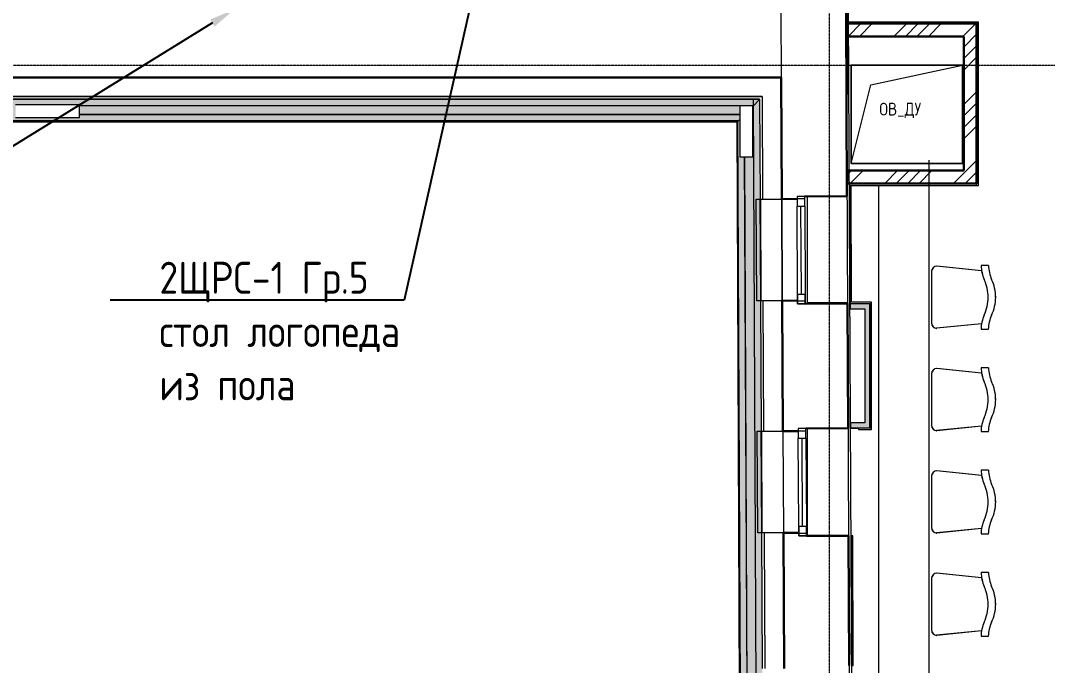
# Model space of a CAD drawing. Header units: millimetres. Extents: x -32 to 417638015, y -35 to 175284279.
# Drawn here: x 784442 to 792470, y 55370 to 60412 of the extents above; entities that cross this region are included whole.
import ezdxf
from ezdxf import colors
from ezdxf.entities.mleader import LeaderData, LeaderLine
from ezdxf.math import Vec2, Vec3

# ---------------------------------------------------------------- set-up
doc = ezdxf.new("R2010")
doc.units = ezdxf.units.MM
doc.linetypes.add('ADSK_Линия сетки', pattern=[25, 20, -2.5, 0, -2.5])
for name, color, linetype, lineweight in [('_ Окна', 7, 'Continuous', 9), ('_ЭМ_ТХобщее_слой', 7, 'Continuous', 30), ('Аннотация', 7, 'Continuous', 18), ('Обобщенные модели', 7, 'Continuous', 18), ('Ограждение', 7, 'Continuous', 9), ('Окна', 7, 'Continuous', 9), ('Оси', 253, 'Continuous', 9), ('Перекрытие', 7, 'Continuous', 18), ('Стены внутренние', 7, 'Continuous', 18), ('Стены наружные', 7, 'Continuous', 18), ('Стены несущие', 7, 'Continuous', 30), ('Стены отделка', 7, 'Continuous', 30), ('Стены штриховка', 7, 'Continuous', 9), ('ТХ', 5, 'Continuous', 0), ('ШТРИХОВКА', 252, 'Continuous', 15)]:
    doc.layers.add(name, color=color, linetype=linetype, lineweight=lineweight)
doc.layers.add('_ЭМ_Надписи', color=7, linetype='Continuous')
doc.layers.add('ЭОМ_Лотки рабочие', color=5, linetype='Continuous')
doc.styles.add('GOST Common_5', font='GOST_Common.ttf', dxfattribs={"width": 0.9, "height": 200})
doc.styles.add('ЭОМ', font='isocpeur.ttf', dxfattribs={"width": 0.85, "height": 250})
pattern_1 = [(45, (686.36, 338.7), (-269.408, 269.408), []), (45, (776.16, 338.7), (-269.408, 269.408), []), (45, (865.96, 338.7), (-269.408, 269.408), []), (45, (955.77, 338.7), (-269.408, 269.408), [])]

# ---------------------------------------------------------------- blocks, each defined once
blk = doc.blocks.new('Тх 2 этаж')
at = {"layer": 'ТХ', "color": 252, "true_color": 0x939598}
for p, q in [((7153.5, 5566.5), (7153.5, -1423.4)), ((7618.8, 4743.1), (7561.3, 4743.1)), ((7174.4, 4696.6), (7174.4, 4290.5)), ((7565.2, 4700.6), (7214, 4736.2)), ((7565.2, 4286.5), (7214, 4251)), ((7560.8, 4243.8), (7618.6, 4243.8)), ((7565.2, 3900.6), (7214, 3936.2)), ((7618.8, 3943.1), (7561.3, 3943.1)), ((7174.4, 3896.6), (7174.4, 3490.5)), ((7565.2, 3486.5), (7214, 3451)), ((7560.8, 3443.8), (7618.6, 3443.8)), ((7565.2, 3100.6), (7214, 3136.2)), ((7618.8, 3143.1), (7561.3, 3143.1)), ((7174.4, 3096.6), (7174.4, 2690.5)), ((7565.2, 2686.5), (7214, 2651)), ((7560.8, 2643.8), (7618.6, 2643.8)), ((7565.2, 2300.6), (7214, 2336.2)), ((7618.8, 2343.1), (7561.3, 2343.1)), ((7174.4, 2296.6), (7174.4, 1890.5)), ((7565.2, 1886.5), (7214, 1851)), ((7560.8, 1843.8), (7618.6, 1843.8))]:
    blk.add_line(p, q, dxfattribs=at)
for centre, radius, start, end in [((7876.6, 4754.3), 315.5, 182.03974, 202.69607), ((7922.6, 4752.2), 303.4, 181.7141, 203.24695), ((7214, 4696.6), 39.6, 90, 180), ((7295.4, 4493.3), 321.8, 0.04572, 25.63871), ((7353.5, 4493.4), 321.8, 0.04572, 25.63871), ((7277.3, 4499.4), 340, 334.72816, 359.01072), ((7352.4, 4493.9), 323, 334.40812, 359.95494), ((7876.1, 4232.6), 315.5, 157.30393, 177.96026), ((7918.7, 4231), 301.4, 155.86161, 177.6205), ((7214, 4290.5), 39.6, 180, 270), ((7214, 3896.6), 39.6, 90, 180), ((7876.6, 3954.3), 315.5, 182.03974, 202.69607), ((7922.6, 3952.2), 303.4, 181.7141, 203.24695), ((7295.4, 3693.3), 321.8, 0.04572, 25.63871), ((7353.5, 3693.4), 321.8, 0.04572, 25.63871), ((7277.3, 3699.4), 340, 334.72816, 359.01072), ((7352.4, 3693.9), 323, 334.40812, 359.95494), ((7876.1, 3432.6), 315.5, 157.30393, 177.96026), ((7918.7, 3431), 301.4, 155.86161, 177.6205), ((7214, 3490.5), 39.6, 180, 270), ((7214, 3096.6), 39.6, 90, 180), ((7876.6, 3154.3), 315.5, 182.03974, 202.69607), ((7922.6, 3152.2), 303.4, 181.7141, 203.24695), ((7295.4, 2893.3), 321.8, 0.04572, 25.63871), ((7353.5, 2893.4), 321.8, 0.04572, 25.63871), ((7277.3, 2899.4), 340, 334.72816, 359.01072), ((7352.4, 2893.9), 323, 334.40812, 359.95494), ((7876.1, 2632.6), 315.5, 157.30393, 177.96026), ((7918.7, 2631), 301.4, 155.86161, 177.6205), ((7214, 2690.5), 39.6, 180, 270), ((7214, 2296.6), 39.6, 90, 180), ((7876.6, 2354.3), 315.5, 182.03974, 202.69607), ((7922.6, 2352.2), 303.4, 181.7141, 203.24695), ((7295.4, 2093.3), 321.8, 0.04572, 25.63871), ((7353.5, 2093.4), 321.8, 0.04572, 25.63871), ((7277.3, 2099.4), 340, 334.72816, 359.01072), ((7352.4, 2093.9), 323, 334.40812, 359.95494), ((7876.1, 1832.6), 315.5, 157.30393, 177.96026), ((7918.7, 1831), 301.4, 155.86161, 177.6205), ((7214, 1890.5), 39.6, 180, 270)]:
    blk.add_arc(centre, radius, start, end, dxfattribs=at)
blk = doc.blocks.new('План 2 этажа')
at = {"layer": 'Ограждение', "transparency": 33554432}
h = blk.add_hatch(color=8, dxfattribs=at)
h.paths.add_polyline_path([(-5676.243, 8187.693), (-35.537, 8187.693), (-13.608, 8209.719), (-13.608, 8316.342), (86.392, 8316.342), (86.392, 8310.156), (140.093, 8364.092), (140.078, 8366.29), (-6257.952, 8366.29), (-6435.634, 8187.693), (-6020.291, 8187.693), (-6029.186, 8206.164), (-6029.186, 8228.416), (-6019.531, 8248.464), (-5999.852, 8262.859), (-5980.439, 8267.29), (-5958.745, 8262.338), (-5941.348, 8248.464), (-5931.693, 8228.416), (-5931.693, 8206.164), (-5939.369, 8187.693), (-5931.693, 8187.693)])
h.paths.add_polyline_path([(-5176.243, 8224.591), (-5676.243, 8224.591), (-5676.243, 8324.591), (-5176.243, 8324.591)])
h = blk.add_hatch(color=8, dxfattribs=at)
h.paths.add_polyline_path([(0.2, 0.201), (178.015, 179.798), (153.607, 5771.635), (152.422, 5771.629), (147.573, 6791.285), (149.156, 6791.38), (145.682, 7587.285), (143.787, 7587.371), (140.078, 8364.077), (86.392, 8310.156), (86.392, 7916.342), (-13.608, 7916.342), (-13.608, 8209.719), (-35.537, 8187.693), (-3.953, 951.727), (14.174, 960.563), (36.426, 960.669), (56.892, 950.648), (70.73, 932.691), (75.531, 912.108), (70.683, 890.39), (56.283, 872.631), (36.889, 863.177), (14.637, 863.071), (-3.604, 871.749), (-0.26, 105.736)])
h.paths.add_polyline_path([(140.078, 383.447), (40.078, 383.447), (40.078, 783.447), (140.078, 783.447), (140.078, 506.685)])
h = blk.add_hatch(color=8, dxfattribs=at)
h.paths.add_polyline_path([(-5939.621, 8187.492), (-35.537, 8187.693), (-31.587, 8191.661), (-5938.677, 8191.661), (-5940.685, 8187.492)])
h.paths.add_polyline_path([(-6435.634, 8187.492), (-6020.291, 8187.693), (-6022.201, 8191.661), (-6431.687, 8191.661), (-6435.835, 8187.492)])
h = blk.add_hatch(color=8, dxfattribs=at)
h.paths.add_polyline_path([(0, 0), (4.146, 5.206), (0.372, 869.858), (-3.806, 871.845), (-0.001, 0.201)])
h.paths.add_polyline_path([(-4.154, 951.629), (0.006, 953.657), (-31.587, 8191.661), (-35.737, 8187.492), (-4.192, 960.476)])
h = blk.add_hatch(color=8, dxfattribs=at)
h.paths.add_polyline_path([(178.019, 178.798), (179.015, 179.798), (178.015, 179.798)])
h.paths.add_polyline_path([(165.171, 3122.327), (166.17, 3122.422), (165.17, 3122.422)])
h.paths.add_polyline_path([(157.077, 4976.643), (158.077, 4976.734), (157.077, 4976.734)])
h.paths.add_polyline_path([(149.156, 6791.293), (150.156, 6791.38), (149.156, 6791.38)])
at = {"layer": 'Стены внутренние', "lineweight": 9}
h = blk.add_hatch(dxfattribs=at)
h.set_pattern_fill('ANSI34', color=8, scale=20, style=0)
h.set_pattern_definition(pattern_1)
h.paths.add_polyline_path([(870.327, 8858.7), (1735.923, 8858.7), (1735.923, 8958.7), (817.642, 8958.7), (817.642, 8858.7)])
h = blk.add_hatch(dxfattribs=at)
h.set_pattern_fill('ANSI34', color=8, scale=20, style=0)
h.set_pattern_definition(pattern_1)
h.paths.add_polyline_path([(1735.923, 7808.7), (1835.923, 7808.7), (1835.923, 8958.7), (1735.923, 8958.7), (1735.923, 8525.668)])
h = blk.add_hatch(dxfattribs=at)
h.set_pattern_fill('FP_6', color=8, style=0, pattern_type=2)
h.set_pattern_definition([(0, (686.36, 338.7), (406.4, 101.6), [33.528, -271.272, 33.528, -271.272, -1625.6]), (0, (686.36, 338.7), (406.4, 101.6), [-609.6, 33.528, -576.072, 33.528, -271.272, -711.2]), (0, (686.36, 338.7), (406.4, 101.6), [-1524, 33.528, -169.672, 33.528, -474.472]), (120, (838.76, 389.5), (-291.1882, 301.1527), [33.528, -271.272, 33.528, -271.272, -1625.6]), (120, (838.76, 389.5), (-291.1882, 301.1527), [-609.6, 33.528, -576.072, 33.528, -271.272, -711.2]), (120, (838.76, 389.5), (-291.1882, 301.1527), [-1524, 33.528, -169.672, 33.528, -474.472]), (240, (889.56, 592.7), (-115.2118, -402.7527), [33.528, -271.272, 33.528, -271.272, -1625.6]), (240, (889.56, 592.7), (-115.2118, -402.7527), [-609.6, 33.528, -576.072, 33.528, -271.272, -711.2]), (240, (889.56, 592.7), (-115.2118, -402.7527), [-1524, 33.528, -169.672, 33.528, -474.472])])
h.paths.add_polyline_path([(1850.923, 7691.7), (1850.923, 8958.7), (1835.923, 8958.7), (1835.923, 7691.7)])
h = blk.add_hatch(dxfattribs=at)
h.set_pattern_fill('ANSI34', color=8, scale=20, style=0)
h.set_pattern_definition(pattern_1)
h.paths.add_polyline_path([(1835.923, 7708.7), (1835.923, 7808.7), (825.923, 7808.7), (825.923, 7708.7), (870.327, 7708.7)])
at = {"layer": 'Стены внутренние'}
for points in [[(1002.109, 6729.834), (1002.109, 6769.834), (848.832, 6769.834), (848.832, 6729.834), (962.109, 6729.834)], [(1002.109, 5796.14), (1002.109, 6729.834), (962.109, 6729.834), (962.109, 5796.14)], [(850.544, 5796.14), (962.109, 5796.14), (962.109, 5836.14), (850.544, 5836.14)]]:
    blk.add_hatch(color=8, dxfattribs=at).paths.add_polyline_path(points)
at = {"layer": '_ Окна', "color": 8, "lineweight": 18}
for p, q in [((493.693, 7607.94), (433.694, 7607.655)), ((433.694, 7607.655), (434.055, 7531.656)), ((494.055, 7531.941), (493.693, 7607.94)), ((434.055, 7531.656), (494.055, 7531.941)), ((437.327, 6843.664), (497.327, 6843.949)), ((437.689, 6767.665), (437.327, 6843.664)), ((497.327, 6843.949), (497.688, 6767.95)), ((497.688, 6767.95), (437.689, 6767.665)), ((502.323, 5793.294), (442.324, 5793.008)), ((442.324, 5793.008), (442.685, 5717.009)), ((502.684, 5717.294), (502.323, 5793.294)), ((442.685, 5717.009), (502.684, 5717.294)), ((445.957, 5029.017), (505.956, 5029.302)), ((446.318, 4953.018), (445.957, 5029.017)), ((505.956, 5029.302), (506.318, 4953.303)), ((506.318, 4953.303), (446.318, 4953.018))]:
    blk.add_line(p, q, dxfattribs=at)
at = {"layer": '_ Окна', "color": 8}
for p, q in [((493.788, 7587.941), (433.789, 7587.655)), ((467.327, 6843.806), (464.055, 7531.799)), ((497.593, 6787.95), (437.594, 6787.664)), ((502.418, 5773.294), (442.419, 5773.009)), ((475.957, 5029.16), (472.685, 5717.152)), ((506.223, 4973.303), (446.223, 4973.018))]:
    blk.add_line(p, q, dxfattribs=at)
at = {"layer": 'Обобщенные модели', "color": 8}
for p, q in [((856.061, 7863.7), (856.061, 8633.7)), ((856.061, 8633.7), (1726.061, 8633.7)), ((1726.061, 8633.7), (856.061, 8633.7)), ((856.061, 8633.7), (856.061, 7863.7)), ((1010.061, 8479.7), (1726.061, 8633.7)), ((1726.061, 8633.7), (1726.061, 7863.7)), ((1726.061, 7863.7), (1726.061, 8633.7)), ((856.061, 7863.7), (1010.061, 8479.7)), ((1726.061, 7863.7), (856.061, 7863.7)), ((856.061, 7863.7), (1726.061, 7863.7))]:
    blk.add_line(p, q, dxfattribs=at)
for start, end in [(0, 180), (180, 0), (60, 165), (195, 270), (300, 0)]:
    blk.add_arc((1291.061, 8248.7), 2.5, start, end, dxfattribs=at)
at = {"layer": 'Ограждение', "color": 8}
for p, q in [((140.109, 8366.29), (-6257.952, 8366.29)), ((140.109, 8366.29), (-6257.952, 8366.29)), ((140.173, 8364.172), (86.392, 8310.156)), ((86.392, 8310.156), (140.173, 8364.172)), ((-34.589, 8188.645), (-5940.129, 8188.645)), ((-34.461, 8188.774), (-5940.067, 8188.774)), ((-34.269, 8188.966), (-5939.975, 8188.966)), ((-33.994, 8189.243), (-5939.841, 8189.243)), ((-32.253, 8190.992), (-5938.999, 8190.992)), ((-31.912, 8191.334), (-5938.834, 8191.334)), ((-31.587, 8191.661), (-5938.677, 8191.661)), ((-30.377, 8192.876), (-5938.092, 8192.876)), ((-34.589, 8188.645), (-35.737, 8187.492)), ((-35.537, 8187.693), (-13.608, 8209.719)), ((-35.537, 8187.693), (-34.269, 8188.966)), ((-34.269, 8188.966), (-35.537, 8187.693)), ((-3.003, 952.19), (-34.589, 8188.645)), ((-34.461, 8188.774), (-33.994, 8189.243)), ((-2.875, 952.253), (-34.461, 8188.774)), ((-13.608, 8209.719), (-34.269, 8188.966)), ((-34.269, 8188.966), (-30.377, 8192.876)), ((-31.587, 8191.661), (-34.269, 8188.966)), ((-34.269, 8188.966), (-31.587, 8191.661)), ((-31.587, 8191.661), (-34.269, 8188.966)), ((-2.682, 952.346), (-34.269, 8188.966)), ((-33.994, 8189.243), (-32.253, 8190.992)), ((-32.253, 8190.992), (-33.994, 8189.243)), ((-2.406, 952.481), (-33.994, 8189.243)), ((-32.253, 8190.992), (-31.912, 8191.334)), ((-0.661, 953.332), (-32.253, 8190.992)), ((-0.32, 953.498), (-31.912, 8191.334)), ((-30.377, 8192.876), (-31.587, 8191.661)), ((0.006, 953.657), (-31.587, 8191.661)), ((1.219, 954.248), (-30.377, 8192.876)), ((-35.737, 8187.492), (-5940.685, 8187.492)), ((-35.537, 8187.693), (-5940.588, 8187.693)), ((-4.154, 951.629), (-35.737, 8187.492)), ((-3.953, 951.727), (-35.537, 8187.693)), ((149.156, 6791.293), (145.682, 7587.285)), ((149.156, 6791.293), (145.682, 7587.285)), ((146.682, 7587.29), (150.156, 6791.297)), ((150.156, 6791.297), (146.682, 7587.29)), ((157.077, 4976.643), (153.607, 5771.635)), ((157.077, 4976.643), (153.607, 5771.635)), ((154.607, 5771.64), (158.077, 4976.647)), ((158.077, 4976.647), (154.607, 5771.64))]:
    blk.add_line(p, q, dxfattribs=at)
at = {"layer": 'Окна', "color": 8}
for p, q in [((493.693, 7607.94), (433.694, 7607.655)), ((433.694, 7607.655), (434.055, 7531.656)), ((494.055, 7531.941), (493.693, 7607.94)), ((437.327, 6843.664), (434.055, 7531.656)), ((494.055, 7531.941), (497.327, 6843.949)), ((437.327, 6843.664), (437.689, 6767.665)), ((497.688, 6767.95), (497.327, 6843.949)), ((437.689, 6767.665), (497.688, 6767.95)), ((502.323, 5793.294), (442.324, 5793.008)), ((442.324, 5793.008), (442.685, 5717.009)), ((502.684, 5717.294), (502.323, 5793.294)), ((445.957, 5029.017), (442.685, 5717.009)), ((502.684, 5717.294), (505.956, 5029.302)), ((445.957, 5029.017), (446.318, 4953.018)), ((506.318, 4953.303), (505.956, 5029.302)), ((446.318, 4953.018), (506.318, 4953.303))]:
    blk.add_line(p, q, dxfattribs=at)
at = {"layer": 'Оси', "color": 8, "linetype": 'ADSK_Линия сетки'}
for p, q in [((685.923, -4690.674), (685.923, 44561.698)), ((-9428.371, 8633.7), (56691.21, 8633.7))]:
    blk.add_line(p, q, dxfattribs=at)
at = {"layer": 'Перекрытие', "color": 8}
for p, q in [((1072.623, 7703.7), (1072.623, 7708.7)), ((1072.623, 901.798), (1072.623, 7691.7)), ((512.623, 7608.233), (512.623, 6778.234)), ((512.623, 6778.234), (827.137, 6778.234)), ((512.623, 5793.343), (512.623, 4958.234)), ((512.623, 4958.234), (835.948, 4958.234)), ((859.131, 4300.748), (859.682, 4246.688))]:
    blk.add_line(p, q, dxfattribs=at)
at = {"layer": 'Стены внутренние', "color": 8}
blk.add_line((317.571, 6792.094), (313.79, 7587.085), dxfattribs=at)
at = {"layer": 'Стены наружные', "color": 8}
for p, q in [((90.078, 8366.29), (90.078, 8317.29)), ((90.082, 8366.29), (126.143, 783.447)), ((-5176.243, 8317.29), (90.315, 8317.29)), ((-29.536, 8197.29), (-5935.966, 8197.29)), ((-5176.243, 8247.29), (-13.608, 8247.29)), ((-13.608, 8247.29), (-5176.243, 8247.29)), ((5.449, 956.31), (-29.536, 8197.29)), ((21.822, 7916.342), (55.472, 951.608)), ((55.343, 951.669), (22.221, 7916.342)), ((113.793, 7586.133), (143.792, 7586.276)), ((117.573, 6791.142), (113.793, 7586.133)), ((313.79, 7587.085), (317.571, 6792.094)), ((147.573, 6791.285), (117.573, 6791.142)), ((122.422, 5771.487), (152.422, 5771.629)), ((126.203, 4976.496), (122.422, 5771.487)), ((322.42, 5772.438), (326.201, 4977.447)), ((156.203, 4976.638), (126.203, 4976.496))]:
    blk.add_line(p, q, dxfattribs=at)
at = {"layer": 'Стены несущие', "color": 8}
for p, q in [((823.69, 7609.51), (816.848, 9048.079)), ((1835.923, 8958.7), (817.642, 8958.7)), ((817.642, 8958.7), (817.642, 8858.7)), ((1835.923, 7708.7), (1835.923, 8958.7)), ((817.642, 8858.7), (1735.923, 8858.7)), ((1735.923, 8858.7), (1735.923, 7808.7)), ((-6087.831, 8538.079), (309.268, 8538.079)), ((309.268, 8538.079), (313.79, 7587.085)), ((1735.923, 7808.7), (825.923, 7808.7)), ((825.923, 7808.7), (825.923, 7708.7)), ((825.923, 7708.7), (1835.923, 7708.7)), ((313.79, 7587.085), (433.789, 7587.655)), ((493.693, 7607.94), (823.69, 7609.51)), ((437.57, 6792.664), (317.571, 6792.094)), ((317.571, 6792.094), (322.42, 5772.438)), ((827.684, 6769.519), (497.688, 6767.95)), ((832.319, 5794.863), (827.684, 6769.519)), ((502.323, 5793.294), (832.319, 5794.863)), ((322.42, 5772.438), (442.419, 5773.009)), ((446.2, 4978.018), (326.201, 4977.447)), ((326.201, 4977.447), (331.239, 3918.126)), ((836.314, 4954.872), (506.318, 4953.303)), ((841.138, 3940.551), (836.314, 4954.872))]:
    blk.add_line(p, q, dxfattribs=at)
at = {"layer": 'Стены отделка', "color": 8, "lineweight": 9}
for p, q in [((823.245, 9337.248), (823.245, 8408.432)), ((835.245, 8970.7), (835.245, 9347.248)), ((816.149, 9048.079), (855.789, 859.798)), ((875.788, 859.894), (836.149, 9048.079)), ((1852.923, 8970.7), (835.245, 8970.7)), ((835.245, 8408.432), (835.245, 8958.7)), ((1852.923, 7691.7), (1852.923, 8970.7)), ((159.266, 8538.079), (-6087.831, 8538.079)), ((159.27, 8537.366), (159.266, 8538.079)), ((309.268, 8538.079), (159.27, 8537.366)), ((313.79, 7587.085), (309.268, 8538.079)), ((-6256.957, 8367.29), (140.078, 8367.29)), ((-6237.064, 8388.079), (159.98, 8388.079)), ((139.983, 8387.29), (-6237.06, 8387.29)), ((159.983, 8387.29), (139.984, 8387.194)), ((140.078, 8367.29), (143.792, 7586.276)), ((159.98, 8388.079), (159.983, 8387.29)), ((823.245, 8408.432), (835.245, 8408.432)), ((-5176.243, 8324.591), (-5676.243, 8324.591)), ((-5176.243, 8224.591), (-5176.243, 8324.591)), ((86.392, 8316.342), (-13.608, 8316.342)), ((-13.608, 8316.342), (-13.608, 7916.342)), ((86.392, 7916.342), (86.392, 8316.342)), ((-5676.243, 8224.591), (-5176.243, 8224.591)), ((-13.608, 7916.342), (86.392, 7916.342)), ((1835.923, 7708.7), (1835.923, 7703.7)), ((1835.923, 7703.7), (843.242, 7703.7)), ((843.242, 7703.7), (847.683, 6769.834)), ((855.299, 7691.7), (1852.923, 7691.7)), ((859.626, 6781.834), (855.299, 7691.7)), ((143.792, 7586.276), (313.79, 7587.085)), ((163.787, 7587.371), (163.792, 7586.371)), ((317.571, 6792.094), (147.573, 6791.285)), ((147.573, 6791.285), (152.422, 5771.629)), ((847.683, 6769.834), (1002.109, 6769.834)), ((848.832, 6769.834), (848.832, 6729.834)), ((1012.109, 6781.834), (859.626, 6781.834)), ((1002.109, 5796.14), (1002.109, 6769.834)), ((1014.109, 5786.14), (1014.109, 6779.834)), ((848.832, 6729.834), (962.109, 6729.834)), ((962.109, 6729.834), (962.109, 5836.14)), ((962.109, 5836.14), (850.544, 5836.14)), ((850.544, 5836.14), (850.544, 5796.14)), ((1002.109, 5796.14), (850.544, 5796.14)), ((852.313, 5796.14), (852.319, 5794.958)), ((852.319, 5794.958), (912.318, 5795.243)), ((912.318, 5795.243), (912.371, 5784.14)), ((912.371, 5784.14), (1012.109, 5784.14)), ((152.422, 5771.629), (322.42, 5772.438)), ((326.201, 4977.447), (156.203, 4976.638)), ((331.239, 3918.126), (326.201, 4977.447)), ((156.203, 4976.638), (161.241, 3917.318)), ((176.203, 4976.734), (176.318, 4952.401)), ((868.314, 4955.025), (856.314, 4954.968)), ((856.314, 4954.968), (861.137, 3940.646)), ((873.137, 3940.703), (868.314, 4955.025)), ((861.137, 3940.646), (873.137, 3940.703))]:
    blk.add_line(p, q, dxfattribs=at)
at = {"layer": 'Стены штриховка', "color": 8}
for p, q in [((833.245, 8408.432), (833.245, 9349.248)), ((306.843, 9048.079), (309.268, 8538.079)), ((1850.923, 8968.7), (835.245, 8968.7)), ((835.245, 8968.7), (835.245, 8958.7)), ((1850.923, 8958.7), (1835.923, 8958.7)), ((1850.923, 7691.7), (1850.923, 8970.7)), ((159.983, 8387.29), (163.787, 7587.371)), ((853.29, 7693.7), (1835.923, 7693.7)), ((857.636, 6779.834), (853.29, 7693.7)), ((1835.923, 7691.7), (1835.923, 7703.7)), ((172.422, 5771.725), (167.573, 6791.38)), ((1014.109, 6779.834), (857.636, 6779.834)), ((1012.109, 5784.14), (1012.109, 6781.834)), ((1014.109, 6781.834), (1012.109, 6781.834)), ((1014.109, 6779.834), (1014.109, 6781.834)), ((912.362, 5786.14), (1014.109, 5786.14)), ((1012.109, 5784.14), (1014.109, 5784.14)), ((1014.109, 5784.14), (1014.109, 5786.14)), ((176.318, 4952.401), (181.24, 3917.413)), ((871.137, 3940.694), (866.314, 4955.015))]:
    blk.add_line(p, q, dxfattribs=at)
at = {"layer": 'ЭОМ_Лотки рабочие'}
blk.add_blockref('Тх 2 этаж', (-5689.424, 2325.176), dxfattribs=at)
at = {"layer": 'Аннотация', "color": 8, "insert": (1076.675, 8339.679), "char_height": 100, "width": 397.233, "attachment_point": 1, "line_spacing_factor": 1.022766, "style": 'GOST Common_5'}
blk.add_mtext('\\pxt3.6,7.2,10.8,14.4,18,21.6,25.2,28.8,32.4,36,39.6,43.2,46.8,50.4,54,57.6,61.2,64.8,68.4,72,75.6,79.2,82.8,86.4,90,93.6,97.2,100.8,104.4,108,111.6,115.2;{ОВ_ДУ}', dxfattribs=at)
blk = doc.blocks.new('_ЭМ_ТХ2_2ЭТАЖнов')
at = {"layer": 'ТХ', "color": 252, "true_color": 0x939598}
for p, q in [((7278.2, 7558), (7278.2, 568.1)), ((7299.1, 6688.1), (7299.1, 6282)), ((7689.9, 6692.1), (7338.7, 6727.7)), ((7743.5, 6734.6), (7686, 6734.6)), ((7689.9, 6278), (7338.7, 6242.4)), ((7685.5, 6235.3), (7743.2, 6235.3)), ((7299.1, 5888.1), (7299.1, 5482)), ((7689.9, 5892.1), (7338.7, 5927.7)), ((7743.5, 5934.6), (7686, 5934.6)), ((7689.9, 5478), (7338.7, 5442.4)), ((7685.5, 5435.3), (7743.2, 5435.3)), ((7299.1, 5088.1), (7299.1, 4682)), ((7689.9, 5092.1), (7338.7, 5127.7)), ((7743.5, 5134.6), (7686, 5134.6)), ((7689.9, 4678), (7338.7, 4642.4)), ((7685.5, 4635.3), (7743.2, 4635.3)), ((7299.1, 4288.1), (7299.1, 3882)), ((7689.9, 4292.1), (7338.7, 4327.7)), ((7743.5, 4334.6), (7686, 4334.6)), ((7689.9, 3878), (7338.7, 3842.4)), ((7685.5, 3835.3), (7743.2, 3835.3))]:
    blk.add_line(p, q, dxfattribs=at)
for centre, radius, start, end in [((7338.7, 6688.1), 39.6, 90, 180), ((8001.3, 6745.8), 315.5, 182.03974, 202.69607), ((8047.3, 6743.6), 303.4, 181.7141, 203.24695), ((7420.1, 6484.8), 321.8, 0.04572, 25.63871), ((7478.2, 6484.9), 321.8, 0.04572, 25.63871), ((7402, 6490.9), 340, 334.72816, 359.01072), ((7477, 6485.4), 323, 334.40812, 359.95494), ((8000.8, 6224.1), 315.5, 157.30393, 177.96026), ((8043.3, 6222.5), 301.4, 155.86161, 177.6205), ((7338.7, 6282), 39.6, 180, 270), ((7338.7, 5888.1), 39.6, 90, 180), ((8001.3, 5945.8), 315.5, 182.03974, 202.69607), ((8047.3, 5943.6), 303.4, 181.7141, 203.24695), ((7420.1, 5684.8), 321.8, 0.04572, 25.63871), ((7478.2, 5684.9), 321.8, 0.04572, 25.63871), ((7402, 5690.9), 340, 334.72816, 359.01072), ((7477, 5685.4), 323, 334.40812, 359.95494), ((8000.8, 5424.1), 315.5, 157.30393, 177.96026), ((8043.3, 5422.5), 301.4, 155.86161, 177.6205), ((7338.7, 5482), 39.6, 180, 270), ((7338.7, 5088.1), 39.6, 90, 180), ((8001.3, 5145.8), 315.5, 182.03974, 202.69607), ((8047.3, 5143.6), 303.4, 181.7141, 203.24695), ((7420.1, 4884.8), 321.8, 0.04572, 25.63871), ((7478.2, 4884.9), 321.8, 0.04572, 25.63871), ((7402, 4890.9), 340, 334.72816, 359.01072), ((7477, 4885.4), 323, 334.40812, 359.95494), ((8000.8, 4624.1), 315.5, 157.30393, 177.96026), ((8043.3, 4622.5), 301.4, 155.86161, 177.6205), ((7338.7, 4682), 39.6, 180, 270), ((7338.7, 4288.1), 39.6, 90, 180), ((8001.3, 4345.8), 315.5, 182.03974, 202.69607), ((8047.3, 4343.6), 303.4, 181.7141, 203.24695), ((7420.1, 4084.8), 321.8, 0.04572, 25.63871), ((7478.2, 4084.9), 321.8, 0.04572, 25.63871), ((7402, 4090.9), 340, 334.72816, 359.01072), ((7477, 4085.4), 323, 334.40812, 359.95494), ((8000.8, 3824.1), 315.5, 157.30393, 177.96026), ((8043.3, 3822.5), 301.4, 155.86161, 177.6205), ((7338.7, 3882), 39.6, 180, 270)]:
    blk.add_arc(centre, radius, start, end, dxfattribs=at)

msp = doc.modelspace()

# ---------------------------------------------------------------- block references
at = {"layer": 'ШТРИХОВКА'}
msp.add_blockref('План 2 этажа', (790079.3, 51429.5), dxfattribs=at)

# ---------------------------------------------------------------- next in the draw order: block references
at = {"layer": '_ЭМ_ТХобщее_слой', "lineweight": 50}
msp.add_blockref('_ЭМ_ТХ2_2ЭТАЖнов', (784265.3, 51763.2), dxfattribs=at)

# ---------------------------------------------------------------- next in the draw order: leaders
at = {"layer": '_ЭМ_Надписи', "color": 7, "ltscale": 5}
ml = msp.add_multileader_mtext('Standard', dxfattribs=at)
ml.set_content('{\\fGOST Common|b0|i0|c204|p34;\\W0.9;\\C256;2ЩРС-1\\fISOCPEUR|b0|i0|c204|p34;\\W0.85; Гр.5 стол логопеда\\Pиз пола}', color=1, style='ЭОМ')
ml.set_leader_properties()
ml.build(insert=Vec2(0, 0))
ml.multileader.update_dxf_attribs({"text_left_attachment_type": 6, "text_right_attachment_type": 6, "dogleg_length": 0, "arrow_head_size": 200})
ctx = ml.context
ctx.base_point, ctx.char_height, ctx.arrow_head_size, ctx.landing_gap_size, ctx.plane_origin = Vec3(785527.6, 58226), 250, 200, 0, Vec3(765835.8, 79349.6)
ctx.left_attachment, ctx.right_attachment = 6, 6
notes = []
notes.append((ctx, [(1, (1, 1, 0), (787440.1, 58226), (-1, 0), 0, [(0, [(788654.2, 63628.5)], 0, [])])]))
ctx.mtext.insert, ctx.mtext.width, ctx.mtext.defined_height, ctx.mtext.flow_direction = Vec3(785527.6, 58526), 2273.288, 545.6, 5
ml = msp.add_multileader_mtext('Standard', dxfattribs=at)
ml.set_content('{\\fGOST Common|b0|i0|c204|p34;\\W0.9;\\C256;2ЩРС-1\\fISOCPEUR|b0|i0|c204|p34;\\W0.85; Гр.5 \\W1;\\C0;Раб.место учителя, ноутбук}', color=1, style='ЭОМ')
ml.set_leader_properties()
ml.build(insert=Vec2(0, 0))
ml.multileader.update_dxf_attribs({"text_left_attachment_type": 6, "text_right_attachment_type": 6, "dogleg_length": 0, "arrow_head_size": 200})
ctx = ml.context
ctx.base_point, ctx.char_height, ctx.arrow_head_size, ctx.landing_gap_size, ctx.plane_origin = Vec3(777215.8, 58959.3, -64.3), 250, 200, 0, Vec3(762811.6, 70764, -64.3)
ctx.left_attachment, ctx.right_attachment = 6, 6
notes.append((ctx, [(1, (1, 1, 0), (779953.3, 58959.3, -64.3), (-1, 0), 0, [(0, [(785222, 62199.8, -64.3)], 0, [])])]))
ctx.mtext.insert, ctx.mtext.width, ctx.mtext.defined_height, ctx.mtext.flow_direction = Vec3(777215.8, 59284.3, -64.3), 2880, 545.6, 5
ml = msp.add_multileader_mtext('Standard', dxfattribs=at)
ml.set_content('{\\fGOST Common|b0|i0|c204|p34;\\W0.9;\\C256;2ЩРС-2\\fISOCPEUR|b0|i0|c204|p34;\\W0.85; Гр.5 \\PРезерв\\P\\fGOST Common|b0|i0|c0|p34;\\W0.9;h=\\fGOST Common|b0|i0|c204|p34;1\\fGOST Common|b0|i0|c0|p34;.\\fGOST Common|b0|i0|c204|p34;8м}', color=1, style='ЭОМ')
ml.set_leader_properties()
ml.build(insert=Vec2(0, 0))
ml.multileader.update_dxf_attribs({"text_left_attachment_type": 6, "text_right_attachment_type": 6, "dogleg_length": 0, "arrow_head_size": 200})
ctx = ml.context
ctx.base_point, ctx.char_height, ctx.arrow_head_size, ctx.landing_gap_size, ctx.plane_origin = Vec3(778944.2, 57092.9, -64.3), 250, 200, 0, Vec3(763293.9, 76418.3, -64.3)
ctx.left_attachment, ctx.right_attachment = 6, 6
notes.append((ctx, [(1, (1, 1, 0), (780595.4, 57092.9, -64.3), (-1, 0), 0, [(0, [(786112.3, 60497.6, -64.3)], 0, [])])]))
ctx.mtext.insert, ctx.mtext.width, ctx.mtext.defined_height, ctx.mtext.flow_direction = Vec3(778944.2, 57392.9, -64.3), 2880, 545.6, 5
for ctx, leaders in notes:
    for number, flags, end, landing, length, lines in leaders:
        leader = LeaderData()
        leader.index, (leader.has_last_leader_line, leader.has_dogleg_vector, leader.attachment_direction) = number, flags
        leader.last_leader_point, leader.dogleg_vector, leader.dogleg_length = Vec3(end), Vec3(landing), length
        for number, points, colour, breaks in lines:
            line = LeaderLine()
            line.index, line.vertices, line.color, line.breaks = number, Vec3.list(points), colors.encode_raw_color(colour), breaks
            leader.lines.append(line)
        ctx.leaders.append(leader)

doc.saveas('drawing.dxf')
